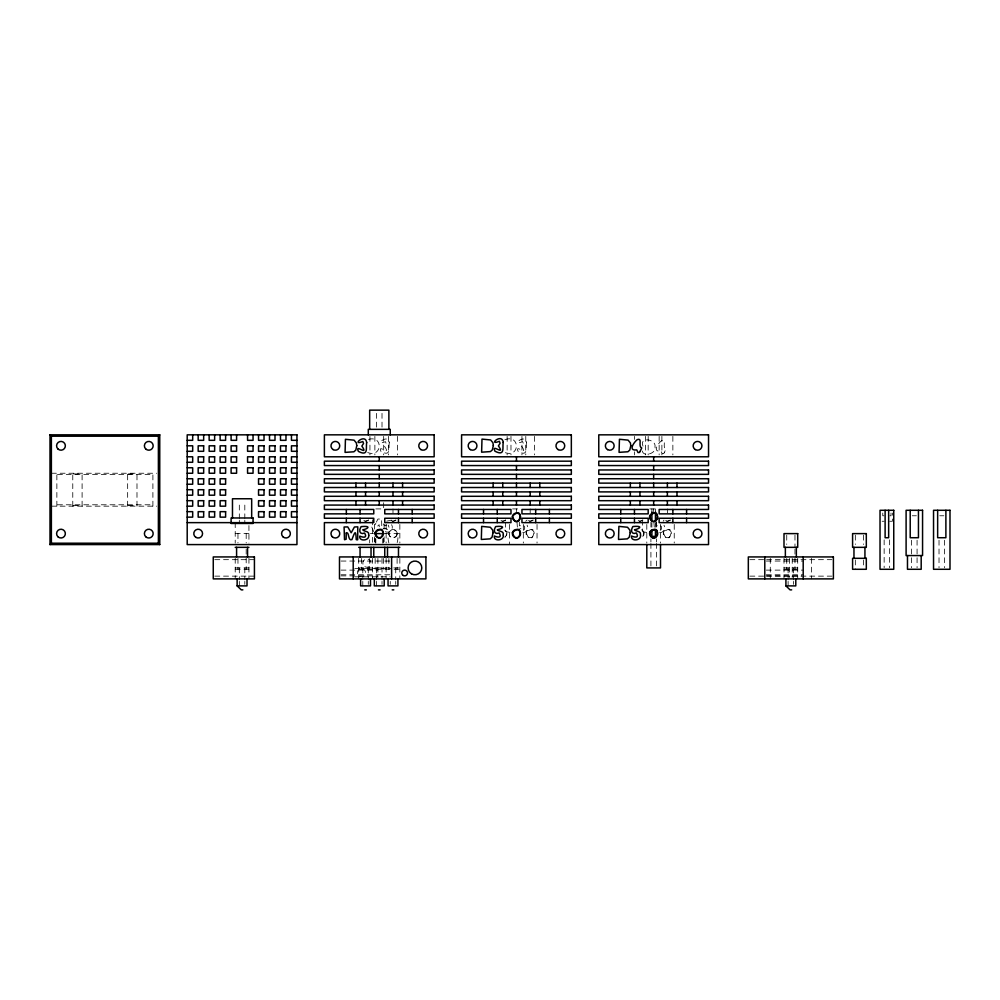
<?xml version="1.0" encoding="UTF-8"?>
<svg xmlns="http://www.w3.org/2000/svg" width="1000" height="1000" viewBox="0 0 1000 1000"><rect width="100%" height="100%" fill="white"/><g stroke="black" fill="none" stroke-linecap="round" stroke-linejoin="round"><path stroke-width="0.75" stroke-dasharray="5 3.75" d="M239.325 518.825L239.325 501.85M244.812 518.825L244.812 501.85M376.525 427.113L376.525 413.225M382.013 427.113L382.013 413.225M517.362 527.075L517.038 522.6M654.275 527.137L653.938 522.663M519.338 521.888L519.362 525.8L523.675 525.562C525.625 526.75 524.763 531.112 522.15 530.225M656.237 521.962L656.263 525.862L660.588 525.625C662.8 526.9 661.287 531.788 658.675 530.037M383.013 528.925C384.4 526.112 392.1 534.275 388.188 525.087M388.875 542.913C383.875 525.288 402.1 525.288 397.1 542.913M397.1 533.612A4.112 4.112 0 0 1 390.925 537.175A4.112 4.112 0 0 1 390.925 530.05A4.112 4.112 0 0 1 397.1 533.612C397.3 538.9 388.675 538.9 388.875 533.612M383.575 523.862L384.35 525.562L386.763 525.025M527.075 520.062L525.662 521.263M663.975 520.125L663.162 521.263M377.738 526.013L379.137 524.7L379.288 526.812M505.65 536.525L504.8 537.175A4.112 4.112 0 0 0 505.65 536.525L506.863 533.612L504.8 530.05A4.112 4.112 0 0 1 506.312 531.55M642.85 536.525L643.913 532.55L641 529.637A4.112 4.112 0 0 1 643.5 531.55M376.375 522.112L377.938 519.025L381.587 519.062L381.825 528.15M56.863 506.163L56.863 473.237M152.9 506.163L152.9 473.237M375.85 523.337L375.012 524.75M391.488 520.125L386.688 521.125M82.1 506.163L82.1 473.237M136.988 506.163L136.988 473.237M72.775 506.163L72.775 473.237M127.65 506.163L127.65 473.237M504.9 439.688C520.212 433.938 520.15 458.175 504.888 452.537M522.775 532.537C526.613 532.925 529.038 528.325 527.112 525.175M659.675 532.6C663.525 532.987 665.95 528.387 664.025 525.237M368.55 439.375C383.625 435.112 382.113 458.15 367.688 452.537M51.375 473.237L156.662 473.237M73.325 473.913L81.55 473.913M128.2 473.913L136.438 473.913M57.488 474.6L152.275 474.6M57.488 504.787L152.275 504.787M73.325 505.513L81.55 505.513M128.2 505.513L136.438 505.513M51.375 506.163L156.662 506.163M375.838 508.913L382.7 508.913M512.587 508.913L520.35 508.913M649.775 508.913L657.675 508.913M883.975 515.775L882.775 515.775L882.775 513.038M889.8 515.775L891 515.775L891 513.038M912.275 515.775L916.388 515.775M939.712 515.775L943.825 515.775M882.138 521.263L884.15 521.263M889.638 521.263L892.375 521.263L892.375 513.038M509.837 532.375L505.55 531.6L505.487 520.112M646.737 532.438L642.463 531.675M235.212 533.612L248.938 533.612M370.4 533.612L373.325 533.612M385.213 533.612L399.85 533.612M214.788 559.675L254.425 559.675M749.85 559.675L765.088 559.675M766.612 559.675L789.488 559.675M792.225 559.675L831.862 559.675M341.012 561.05L391.613 561.05M766.325 561.05L803.2 561.05M235.212 567.913L248.938 567.913M358.688 567.913L389.562 567.913M393.7 567.913L399.85 567.913M784 567.913L797.712 567.913M354.738 568.6L391.613 568.6M235.212 569.288L248.938 569.288M358.688 569.288L391.213 569.288M394.05 569.288L399.85 569.288M784 569.288L797.712 569.288M341.012 570.112L377.9 570.112M766.325 570.112L803.2 570.112M341.012 574.775L391.613 574.775M766.325 574.775L803.2 574.775M341.012 575.875L377.9 575.875M766.325 575.875L801.663 575.875M214.788 576.138L254.425 576.138M749.85 576.138L765.088 576.138M766.612 576.138L789.488 576.138M792.225 576.138L831.862 576.138M354.738 576.825L390.075 576.825M519.788 528.312L520.988 528.862M385.238 531.725C389.513 533.688 394.162 528.787 391.625 524.7M373.738 531.7L370.838 524.8M944.513 540.237L944.513 567.75M939.025 540.237L939.025 567.75M917.075 540.237L917.075 567.75M911.587 540.237L911.587 567.75M889.638 539.85L889.638 567.75M884.15 539.85L884.15 567.75M863.562 535.163L863.562 544.475M863.562 559.975L863.562 567.737M855.337 535.163L855.337 544.475M855.337 559.975L855.337 569.288M811.438 558.4L811.438 578.888M797.712 558.312L797.712 578.888M794.975 535.163L794.975 547.575M794.975 549.125L794.975 569.288M793.6 567.913L793.6 579.888M793.6 581.388L793.6 584.388M792.225 558.4L792.225 577.425M789.488 558.4L789.488 577.425M788.112 567.913L788.112 579.888M788.112 581.388L788.112 585.887M786.737 535.163L786.737 544.475M786.737 558.425L786.737 569.288M784 558.312L784 578.888M770.275 558.4L770.275 578.888M674.237 524.425L674.237 543.038M672.862 436.375L672.862 454.9M667.375 508.913L667.375 513.038M661.888 436.375L661.888 454.9M660.512 524.425L660.512 543.075M659.15 436.375L659.15 454.9M656.4 522.05L656.4 528.162M656.4 538.862L656.4 541.925M656.4 543.45L656.4 566.388M655.438 508.913L655.438 511.962M655.438 522.638L655.438 527.212M653.662 508.913L653.662 511.662M651.888 508.913L651.888 511.962M651.888 522.638L651.888 527.212M650.913 522.05L650.913 528.162M650.913 538.862L650.913 541.925M650.913 543.45L650.913 566.388M648.175 436.375L648.175 454.9M646.8 524.425L646.8 543.075M645.425 436.375L645.425 454.9M643 446.15C638.875 436.287 656.513 439.25 654.987 446.775C657.1 454.8 638.663 458.038 643 447.688M642.387 520.175L642.387 530.913M634.45 436.375L634.45 439.462M634.45 451.812L634.45 454.9M537.038 524.425L537.038 543.038M534.575 436.375L534.575 454.9M530.188 508.913L530.188 513.038M525.788 436.375L525.788 454.9M523.325 524.425L523.325 543.038M521.95 436.375L521.95 454.9M516.462 508.913L516.462 511.662M510.975 436.375L510.975 454.9M509.6 524.425L509.6 544.587M507.137 436.375L507.137 454.9M399.85 524.425L399.85 543.038M399.85 558.312L399.85 578.888M397.375 436.375L397.375 454.9M397.1 558.425L397.1 569.288M395.737 567.913L395.737 579.888M395.737 581.388L395.737 584.388M392.987 508.913L392.987 513.038M390.25 581.388L390.25 584.388M388.875 558.425L388.875 569.288M388.6 436.375L388.6 454.9M386.125 524.425L386.125 543.038M386.125 558.312L386.125 578.888M384.125 524.425L384.125 529.075M384.125 536.838L384.125 543.038M383.663 436.375L383.663 454.9M383.663 502.75L383.663 508.913M383.387 538.263L383.387 542.913M383.387 558.425L383.387 569.288M382.7 538.763L382.7 543.138M382.013 558.4L382.013 579.888M382.013 581.388L382.013 584.388M377.9 558.4L377.9 577.425M376.525 567.913L376.525 579.888M376.525 581.388L376.525 585.887M375.838 538.763L375.838 543.138M375.15 538.263L375.15 542.913M375.15 558.425L375.15 569.288M374.875 436.375L374.875 454.9M374.412 524.425L374.412 529.075M374.412 536.838L374.412 543.038M372.413 519.775L372.413 544.587M372.413 558.312L372.413 578.888M369.938 436.375L369.938 454.9M369.663 539.812L369.663 542.913M369.663 558.425L369.663 569.288M368.288 567.913L368.288 579.888M368.288 581.388L368.288 584.388M362.8 567.913L362.8 579.888M362.8 581.388L362.8 585.887M361.438 558.425L361.438 569.288M358.688 558.312L358.688 578.888M248.938 525.562L248.938 543.125M248.938 558.312L248.938 578.888M246.188 533.612L246.188 542.913M246.188 549.125L246.188 569.288M244.812 520.375L244.812 523.462M244.812 567.913L244.812 579.888M244.812 581.388L244.812 584.388M239.325 520.375L239.325 523.462M239.325 567.913L239.325 579.888M239.325 581.388L239.325 585.887M237.963 533.612L237.963 542.913M237.963 558.425L237.963 569.288M235.212 522.638L235.212 543.125M235.212 558.312L235.212 578.888M506.725 532.55A4.112 4.112 0 0 1 506.312 535.675M643.913 532.55A4.112 4.112 0 0 1 643.5 535.675M389.3 442.762C388.275 447.9 391.525 456.938 381.037 451.6C376.987 443.188 391.8 457.05 384.475 446.262L386.175 443.638L385.462 441.662C373.288 446.45 388.075 432.725 389.3 442.762M526.5 442.762C525.462 447.9 528.725 456.938 518.237 451.6C514.188 443.188 529 457.05 521.675 446.262L523.375 443.638L522.663 441.662C510.475 446.45 525.262 432.725 526.5 442.762M664.362 452.413L663.775 453.612L662.188 453.7L660.925 451.05C652.275 452.325 657.6 443.975 661.413 440.775C667.163 438.663 661.875 447.587 665.925 449.125L664.362 452.413M526.213 532.55C531.812 550.425 540 519.862 526.213 532.55M663.4 532.55C669.013 550.425 677.2 519.862 663.4 532.55M368.462 520.062L365.55 521.263L362.638 520.062A4.112 4.112 0 0 0 368.462 520.062M395.9 520.062L392.987 521.263L390.075 520.062A4.112 4.112 0 0 0 395.9 520.062M505.65 520.062L502.75 521.263L499.837 520.062A4.112 4.112 0 0 0 505.65 520.062M533.088 520.062L530.188 521.263L527.275 520.062A4.112 4.112 0 0 0 533.088 520.062M642.85 520.062L639.938 521.263L637.025 520.062A4.112 4.112 0 0 0 642.85 520.062M670.288 520.062L667.375 521.263L664.463 520.062A4.112 4.112 0 0 0 670.288 520.062M528.125 537.175A4.112 4.112 0 0 0 534.3 533.612A4.112 4.112 0 0 0 528.125 530.05A4.112 4.112 0 0 0 528.125 537.175M364.862 566.675A4.112 4.112 0 0 0 371.037 563.112A4.112 4.112 0 0 0 364.862 559.55A4.112 4.112 0 0 0 364.862 566.675M359.375 576.275A4.112 4.112 0 0 0 365.55 572.712A4.112 4.112 0 0 0 359.375 569.15A4.112 4.112 0 0 0 359.375 576.275M665.325 537.175A4.112 4.112 0 0 0 671.5 533.612A4.112 4.112 0 0 0 665.325 530.05A4.112 4.112 0 0 0 665.325 537.175"/><path stroke-width="1.5" d="M232.475 517.975L232.475 498.762L251.675 498.762L251.675 517.975M369.663 429.35L369.663 410.138L388.875 410.138L388.875 429.35M512.487 516.087C518.1 533.962 526.287 503.4 512.487 516.087A4.112 4.112 0 0 0 512.9 519.212M649.688 516.087C655.288 533.962 663.475 503.4 649.688 516.087A4.112 4.112 0 0 0 650.1 519.212M50 544.587L51.375 543.212L51.375 436.2L50 434.837L159.75 434.837L159.75 544.587L50 544.587L50 434.837M51.375 436.2L158.387 436.2L159.75 434.837M187.2 440.325L192.688 440.325L192.688 434.837M296.95 440.325L291.462 440.325L291.462 434.837M187.2 445.812L192.688 445.812L192.688 451.3L187.2 451.3M296.95 445.812L291.462 445.812L291.462 451.3L296.95 451.3M187.2 456.788L192.688 456.788L192.688 462.275L187.2 462.275M296.95 456.788L291.462 456.788L291.462 462.275L296.95 462.275M187.2 467.762L192.688 467.762L192.688 473.25L187.2 473.25M296.95 467.762L291.462 467.762L291.462 473.25L296.95 473.25M187.2 478.738L192.688 478.738L192.688 484.225L187.2 484.225M296.95 478.738L291.462 478.738L291.462 484.225L296.95 484.225M187.2 489.712L192.688 489.712L192.688 495.2L187.2 495.2M296.95 489.712L291.462 489.712L291.462 495.2L296.95 495.2M187.2 500.688L192.688 500.688L192.688 506.175L187.2 506.175M296.95 500.688L291.462 500.688L291.462 506.175L296.95 506.175M187.2 511.662L192.688 511.662L192.688 517.15L187.2 517.15M296.95 511.662L291.462 511.662L291.462 517.15L296.95 517.15M187.2 522.638L296.95 522.638M374.412 533.612L384.125 533.612M51.375 543.212L158.387 543.212L159.75 544.587M235.212 547.337L248.938 547.337M358.688 547.337L399.85 547.337M237.138 578.888L237.138 585.887L247.013 585.887L247.013 578.888M785.913 578.888L785.913 585.887L795.788 585.887L795.788 578.888M242.862 589.862L241.287 589.862L237.138 585.887M364.762 589.862L366.337 589.862M378.475 589.862L380.062 589.862M392.2 589.862L393.775 589.862M791.65 589.862L790.062 589.862L785.913 585.887M945.888 510.288L945.888 537.725L937.65 537.725L937.65 510.288M921.188 555.562L921.188 569.288L907.475 569.288L907.475 555.562M918.45 510.288L918.45 537.725L910.212 537.725L910.212 510.288M888.662 510.288L888.662 537.725L885.113 537.725L885.113 510.288M864.938 547.337L864.938 558.312M853.962 547.337L853.962 558.312M803.2 556.938L803.2 578.888M796.338 547.337L796.338 556.938M785.362 547.337L785.362 556.938M764.788 556.938L764.788 578.888M686.587 509.462L686.587 513.862M686.587 518.25L686.587 522.638M676.988 483.125L676.988 487.512M676.988 491.9L676.988 496.3M676.988 500.688L676.988 505.075M672.862 509.462L672.862 513.862M672.862 518.25L672.862 522.638M667.375 483.125L667.375 487.512M667.375 491.9L667.375 496.3M667.375 500.688L667.375 505.075M660.512 544.625L660.512 567.913L646.8 567.913L646.8 544.625M655.438 511.962L655.438 521.112M655.438 530.262L655.438 536.362L651.888 536.362L651.888 530.262M653.662 456.788L653.662 461.175M653.662 465.562L653.662 469.95M653.662 474.35L653.662 478.738M653.662 483.125L653.662 487.512M653.662 491.9L653.662 496.3M653.662 500.688L653.662 505.075M651.888 511.962L651.888 521.112M639.938 483.125L639.938 487.512M639.938 491.9L639.938 496.3M639.938 500.688L639.938 505.075M634.45 509.462L634.45 513.862M634.45 518.25L634.45 522.638M630.337 483.125L630.337 487.512M630.337 491.9L630.337 496.3M630.337 500.688L630.337 505.075M620.737 509.462L620.737 513.862M620.737 518.25L620.737 522.638M549.388 509.462L549.388 513.862M549.388 518.25L549.388 522.638M539.788 483.125L539.788 487.512M539.788 491.9L539.788 496.3M539.788 500.688L539.788 505.075M535.675 509.462L535.675 513.862M535.675 518.25L535.675 522.638M530.188 483.125L530.188 487.512M530.188 491.9L530.188 496.3M530.188 500.688L530.188 505.075M516.462 456.788L516.462 461.175M516.462 465.562L516.462 469.95M516.462 474.35L516.462 478.738M516.462 483.125L516.462 487.512M516.462 491.9L516.462 496.3M516.462 500.688L516.462 505.075M502.75 483.125L502.75 487.512M502.75 491.9L502.75 496.3M502.75 500.688L502.75 505.075M497.25 509.462L497.25 513.862M497.25 518.25L497.25 522.638M493.137 483.125L493.137 487.512M493.137 491.9L493.137 496.3M493.137 500.688L493.137 505.075M483.537 509.462L483.537 513.862M483.537 518.25L483.537 522.638M412.2 509.462L412.2 513.862M412.2 518.25L412.2 522.638M402.587 483.125L402.587 487.512M402.587 491.9L402.587 496.3M402.587 500.688L402.587 505.075M398.475 509.462L398.475 513.862M398.475 518.25L398.475 522.638M398.475 547.337L398.475 556.938M397.925 578.888L397.925 585.887L388.05 585.887L388.05 578.888M392.987 483.125L392.987 487.512M392.987 491.9L392.987 496.3M392.987 500.688L392.987 505.075M391.613 556.938L391.613 578.888M390.25 434.837L390.25 429.35L368.288 429.35L368.288 434.837M387.5 547.337L387.5 556.938M384.75 547.337L384.75 556.938M384.212 578.888L384.212 585.887L374.325 585.887L374.325 578.888M379.263 456.788L379.263 461.175M379.263 465.562L379.263 469.95M379.263 474.35L379.263 478.738M379.263 483.125L379.263 487.512M379.263 491.9L379.263 496.3M379.263 500.688L379.263 505.075M373.775 547.337L373.775 556.938M371.037 547.337L371.037 556.938M370.487 578.888L370.487 585.887L360.613 585.887L360.613 578.888M365.55 483.125L365.55 487.512M365.55 491.9L365.55 496.3M365.55 500.688L365.55 505.075M360.062 509.462L360.062 513.862M360.062 518.25L360.062 522.638M360.062 547.337L360.062 556.938M355.95 483.125L355.95 487.512M355.95 491.9L355.95 496.3M355.95 500.688L355.95 505.075M353.2 556.938L353.2 578.888M346.337 509.462L346.337 513.862M346.337 518.25L346.337 522.638M285.975 434.837L285.975 440.325L280.487 440.325L280.487 434.837M275 434.837L275 440.325L269.513 440.325L269.513 434.837M264.025 434.837L264.025 440.325L258.538 440.325L258.538 434.837M253.05 434.837L253.05 440.325L247.562 440.325L247.562 434.837M247.562 547.337L247.562 556.938M236.588 434.837L236.588 440.325L231.1 440.325L231.1 434.837M236.588 547.337L236.588 556.938M225.613 434.837L225.613 440.325L220.125 440.325L220.125 434.837M214.638 434.837L214.638 440.325L209.15 440.325L209.15 434.837M203.663 434.837L203.663 440.325L198.175 440.325L198.175 434.837M158.387 436.2L158.387 543.212M520.438 516.087A4.112 4.112 0 0 1 520.025 519.212M519.375 520.062A4.112 4.112 0 0 1 513.55 520.062M512.9 515.087A4.112 4.112 0 0 1 520.025 515.087M657.638 516.087A4.112 4.112 0 0 1 657.225 519.212M656.575 520.062A4.112 4.112 0 0 1 650.75 520.062M650.1 515.087A4.112 4.112 0 0 1 657.225 515.087M346.25 533L346.125 539.212L344.513 539.738L344.087 527L347.762 526.9L351.175 532.812L354.425 526.987L357.775 526.825L357.7 539.763A2.163 2.163 0 0 1 356.238 539.6C355.8 530.288 355.238 530.588 351.938 539.6C347.75 541.462 349.3 531.05 346.25 533M356.788 445.662L355.8 450.075L353.925 451.788L345.075 452.388L345.438 439.3L354.075 440.163L356.35 442.925L356.788 445.662M493.338 445.45L492.35 449.875L490.475 451.575L481.625 452.188L481.987 439.1L490.625 439.963L492.9 442.713L493.338 445.45M493.05 532.737L492.05 537.163L490.188 538.862L481.325 539.462L481.688 526.375L490.325 527.25L492.612 530L493.05 532.737M630.8 445.625L629.8 450.05L627.925 451.75L619.075 452.35L619.438 439.263L628.075 440.125L630.363 442.887L630.8 445.625M630.237 532.737L629.25 537.163L627.375 538.862L618.525 539.462L618.888 526.375L627.525 527.25L629.8 530L630.237 532.737M366.688 442.6C365.65 447.738 368.913 456.775 358.425 451.438C354.375 443.025 369.188 456.887 361.863 446.1L363.562 443.475L362.85 441.512C350.675 446.287 365.45 432.575 366.688 442.6M503.237 442.4C502.2 447.537 505.462 456.575 494.975 451.238C490.925 442.825 505.737 456.688 498.413 445.9L500.1 443.275L499.387 441.3C487.212 446.087 502 432.362 503.237 442.4M368.75 535.2C369.725 540.913 358.75 541.888 359.725 536.087C362.413 537.263 367.887 538.775 364.675 533.05C360.262 534.913 358.338 531.362 360.875 526.925L361.275 526.613C371.438 525.625 368.425 528.713 362.762 529.85C363.988 531.85 369.613 530.612 368.75 535.2M503.325 535.112C504.3 540.825 493.325 541.8 494.3 536C496.987 537.175 502.463 538.688 499.25 532.962C494.837 534.837 492.912 531.275 495.45 526.838L495.85 526.525C506.012 525.538 503 528.625 497.337 529.763C498.55 531.763 504.188 530.525 503.325 535.112M640.525 535.112C641.5 540.825 630.513 541.8 631.487 536C634.188 537.175 639.65 538.688 636.45 532.962C632.025 534.837 630.112 531.275 632.638 526.838L633.038 526.525C643.213 525.538 640.2 528.625 634.525 529.763C635.75 531.763 641.388 530.525 640.525 535.112M640.175 451.25L639.587 452.45L638 452.537L636.737 449.9C628.088 451.163 633.413 442.825 637.225 439.625C642.975 437.5 637.688 446.425 641.737 447.962L640.175 451.25M375.288 532.55C380.9 550.425 389.087 519.862 375.288 532.55M512.487 532.55C518.1 550.425 526.287 519.862 512.487 532.55M649.688 532.55C655.288 550.425 663.475 519.862 649.688 532.55M296.95 434.837L187.2 434.837L187.2 544.587L296.95 544.587L296.95 434.837M434.15 434.837L324.387 434.837L324.387 456.788L434.15 456.788L434.15 434.837M571.337 434.837L461.587 434.837L461.587 456.788L571.337 456.788L571.337 434.837M708.538 434.837L598.775 434.837L598.775 456.788L708.538 456.788L708.538 434.837M203.663 445.812L198.175 445.812L198.175 451.3L203.663 451.3L203.663 445.812M214.638 445.812L209.15 445.812L209.15 451.3L214.638 451.3L214.638 445.812M225.613 445.812L220.125 445.812L220.125 451.3L225.613 451.3L225.613 445.812M236.588 445.812L231.1 445.812L231.1 451.3L236.588 451.3L236.588 445.812M253.05 445.812L247.562 445.812L247.562 451.3L253.05 451.3L253.05 445.812M264.025 445.812L258.538 445.812L258.538 451.3L264.025 451.3L264.025 445.812M275 445.812L269.513 445.812L269.513 451.3L275 451.3L275 445.812M285.975 445.812L280.487 445.812L280.487 451.3L285.975 451.3L285.975 445.812M203.663 456.788L198.175 456.788L198.175 462.275L203.663 462.275L203.663 456.788M214.638 456.788L209.15 456.788L209.15 462.275L214.638 462.275L214.638 456.788M225.613 456.788L220.125 456.788L220.125 462.275L225.613 462.275L225.613 456.788M236.588 456.788L231.1 456.788L231.1 462.275L236.588 462.275L236.588 456.788M253.05 456.788L247.562 456.788L247.562 462.275L253.05 462.275L253.05 456.788M264.025 456.788L258.538 456.788L258.538 462.275L264.025 462.275L264.025 456.788M275 456.788L269.513 456.788L269.513 462.275L275 462.275L275 456.788M285.975 456.788L280.487 456.788L280.487 462.275L285.975 462.275L285.975 456.788M434.15 461.175L324.387 461.175L324.387 465.562L434.15 465.562L434.15 461.175M571.337 461.175L461.587 461.175L461.587 465.562L571.337 465.562L571.337 461.175M708.538 461.175L598.775 461.175L598.775 465.562L708.538 465.562L708.538 461.175M203.663 467.762L198.175 467.762L198.175 473.25L203.663 473.25L203.663 467.762M214.638 467.762L209.15 467.762L209.15 473.25L214.638 473.25L214.638 467.762M225.613 467.762L220.125 467.762L220.125 473.25L225.613 473.25L225.613 467.762M236.588 467.762L231.1 467.762L231.1 473.25L236.588 473.25L236.588 467.762M253.05 467.762L247.562 467.762L247.562 473.25L253.05 473.25L253.05 467.762M264.025 467.762L258.538 467.762L258.538 473.25L264.025 473.25L264.025 467.762M275 467.762L269.513 467.762L269.513 473.25L275 473.25L275 467.762M285.975 467.762L280.487 467.762L280.487 473.25L285.975 473.25L285.975 467.762M434.15 469.95L324.387 469.95L324.387 474.35L434.15 474.35L434.15 469.95M571.337 469.95L461.587 469.95L461.587 474.35L571.337 474.35L571.337 469.95M708.538 469.95L598.775 469.95L598.775 474.35L708.538 474.35L708.538 469.95M203.663 478.738L198.175 478.738L198.175 484.225L203.663 484.225L203.663 478.738M214.638 478.738L209.15 478.738L209.15 484.225L214.638 484.225L214.638 478.738M225.613 478.738L220.125 478.738L220.125 484.225L225.613 484.225L225.613 478.738M264.025 478.738L258.538 478.738L258.538 484.225L264.025 484.225L264.025 478.738M275 478.738L269.513 478.738L269.513 484.225L275 484.225L275 478.738M285.975 478.738L280.487 478.738L280.487 484.225L285.975 484.225L285.975 478.738M434.15 478.738L324.387 478.738L324.387 483.125L434.15 483.125L434.15 478.738M571.337 478.738L461.587 478.738L461.587 483.125L571.337 483.125L571.337 478.738M708.538 478.738L598.775 478.738L598.775 483.125L708.538 483.125L708.538 478.738M434.15 487.512L324.387 487.512L324.387 491.9L434.15 491.9L434.15 487.512M571.337 487.512L461.587 487.512L461.587 491.9L571.337 491.9L571.337 487.512M708.538 487.512L598.775 487.512L598.775 491.9L708.538 491.9L708.538 487.512M203.663 489.712L198.175 489.712L198.175 495.2L203.663 495.2L203.663 489.712M214.638 489.712L209.15 489.712L209.15 495.2L214.638 495.2L214.638 489.712M225.613 489.712L220.125 489.712L220.125 495.2L225.613 495.2L225.613 489.712M264.025 489.712L258.538 489.712L258.538 495.2L264.025 495.2L264.025 489.712M275 489.712L269.513 489.712L269.513 495.2L275 495.2L275 489.712M285.975 489.712L280.487 489.712L280.487 495.2L285.975 495.2L285.975 489.712M434.15 496.3L324.387 496.3L324.387 500.688L434.15 500.688L434.15 496.3M571.337 496.3L461.587 496.3L461.587 500.688L571.337 500.688L571.337 496.3M708.538 496.3L598.775 496.3L598.775 500.688L708.538 500.688L708.538 496.3M203.663 500.688L198.175 500.688L198.175 506.175L203.663 506.175L203.663 500.688M214.638 500.688L209.15 500.688L209.15 506.175L214.638 506.175L214.638 500.688M225.613 500.688L220.125 500.688L220.125 506.175L225.613 506.175L225.613 500.688M264.025 500.688L258.538 500.688L258.538 506.175L264.025 506.175L264.025 500.688M275 500.688L269.513 500.688L269.513 506.175L275 506.175L275 500.688M285.975 500.688L280.487 500.688L280.487 506.175L285.975 506.175L285.975 500.688M434.15 505.075L324.387 505.075L324.387 509.462L373.775 509.462L373.775 513.862L324.387 513.862L324.387 518.25L373.775 518.25L373.775 522.638L324.387 522.638L324.387 544.587L434.15 544.587L434.15 522.638L384.75 522.638L384.75 518.25L434.15 518.25L434.15 513.862L384.75 513.862L384.75 509.462L434.15 509.462L434.15 505.075M571.337 505.075L461.587 505.075L461.587 509.462L510.975 509.462L510.975 513.862L461.587 513.862L461.587 518.25L510.975 518.25L510.975 522.638L461.587 522.638L461.587 544.587L571.337 544.587L571.337 522.638L521.95 522.638L521.95 518.25L571.337 518.25L571.337 513.862L521.95 513.862L521.95 509.462L571.337 509.462L571.337 505.075M708.538 505.075L598.775 505.075L598.775 509.462L648.175 509.462L648.175 513.862L598.775 513.862L598.775 518.25L648.175 518.25L648.175 522.638L598.775 522.638L598.775 544.587L708.538 544.587L708.538 522.638L659.15 522.638L659.15 518.25L708.538 518.25L708.538 513.862L659.15 513.862L659.15 509.462L708.538 509.462L708.538 505.075M893.75 510.288L880.025 510.288L880.025 569.288L893.75 569.288L893.75 510.288M922.562 510.288L906.1 510.288L906.1 555.562L922.562 555.562L922.562 510.288M950 510.288L933.538 510.288L933.538 569.288L950 569.288L950 510.288M203.663 511.662L198.175 511.662L198.175 517.15L203.663 517.15L203.663 511.662M214.638 511.662L209.15 511.662L209.15 517.15L214.638 517.15L214.638 511.662M225.613 511.662L220.125 511.662L220.125 517.15L225.613 517.15L225.613 511.662M264.025 511.662L258.538 511.662L258.538 517.15L264.025 517.15L264.025 511.662M275 511.662L269.513 511.662L269.513 517.15L275 517.15L275 511.662M285.975 511.662L280.487 511.662L280.487 517.15L285.975 517.15L285.975 511.662M253.05 517.975L231.1 517.975L231.1 523.462L253.05 523.462L253.05 517.975M797.712 533.612L784 533.612L784 547.337L797.712 547.337L797.712 533.612M866.312 533.612L852.588 533.612L852.588 547.337L866.312 547.337L866.312 533.612M254.425 556.938L213.263 556.938L213.263 578.888L254.425 578.888L254.425 556.938M425.913 556.938L339.487 556.938L339.487 578.888L425.913 578.888L425.913 556.938M833.388 556.938L748.325 556.938L748.325 578.888L833.388 578.888L833.388 556.938M866.312 558.312L852.588 558.312L852.588 569.288L866.312 569.288L866.312 558.312M558.175 449.613A4.387 4.387 0 0 0 564.75 445.812A4.387 4.387 0 0 0 558.175 442A4.387 4.387 0 0 0 558.175 449.613M470.363 449.613A4.387 4.387 0 0 0 476.95 445.812A4.387 4.387 0 0 0 470.363 442A4.387 4.387 0 0 0 470.363 449.613M469.462 536.712A4.387 4.387 0 0 0 476.8 534.75A4.387 4.387 0 0 0 471.425 529.375A4.387 4.387 0 0 0 469.462 536.712M558.175 537.413A4.387 4.387 0 0 0 564.75 533.612A4.387 4.387 0 0 0 558.175 529.812A4.387 4.387 0 0 0 558.175 537.413M513.55 536.525A4.112 4.112 0 0 0 520.438 534.675A4.112 4.112 0 0 0 515.4 529.637A4.112 4.112 0 0 0 513.55 536.525M420.975 449.613A4.387 4.387 0 0 0 427.562 445.812A4.387 4.387 0 0 0 420.975 442A4.387 4.387 0 0 0 420.975 449.613M333.175 449.613A4.387 4.387 0 0 0 339.75 445.812A4.387 4.387 0 0 0 333.175 442A4.387 4.387 0 0 0 333.175 449.613M332.262 536.712A4.387 4.387 0 0 0 339.613 534.75A4.387 4.387 0 0 0 334.225 529.375A4.387 4.387 0 0 0 332.262 536.712M420.975 537.413A4.387 4.387 0 0 0 427.562 533.612A4.387 4.387 0 0 0 420.975 529.812A4.387 4.387 0 0 0 420.975 537.413M695.362 449.613A4.387 4.387 0 0 0 701.95 445.812A4.387 4.387 0 0 0 695.362 442A4.387 4.387 0 0 0 695.362 449.613M607.562 449.613A4.387 4.387 0 0 0 614.15 445.812A4.387 4.387 0 0 0 607.562 442A4.387 4.387 0 0 0 607.562 449.613M607.562 537.413A4.387 4.387 0 0 0 614.15 533.612A4.387 4.387 0 0 0 607.562 529.812A4.387 4.387 0 0 0 607.562 537.413M695.362 537.413A4.387 4.387 0 0 0 701.95 533.612A4.387 4.387 0 0 0 695.362 529.812A4.387 4.387 0 0 0 695.362 537.413M650.75 536.525A4.112 4.112 0 0 0 657.638 534.675A4.112 4.112 0 0 0 652.588 529.637A4.112 4.112 0 0 0 650.75 536.525M376.362 536.525A4.112 4.112 0 0 0 383.25 534.675A4.112 4.112 0 0 0 378.2 529.637A4.112 4.112 0 0 0 376.362 536.525M403.212 575.487A2.875 2.875 0 0 0 407.525 572.987A2.875 2.875 0 0 0 403.212 570.487A2.875 2.875 0 0 0 403.212 575.487M411.512 573.85A6.863 6.863 0 0 0 421.8 567.913A6.863 6.863 0 0 0 411.512 561.975A6.863 6.863 0 0 0 411.512 573.85M57.875 448.913A4.387 4.387 0 0 0 65.213 446.95A4.387 4.387 0 0 0 59.837 441.562A4.387 4.387 0 0 0 57.875 448.913M145.675 448.913A4.387 4.387 0 0 0 153.025 446.95A4.387 4.387 0 0 0 147.65 441.562A4.387 4.387 0 0 0 145.675 448.913M57.875 536.712A4.387 4.387 0 0 0 65.213 534.75A4.387 4.387 0 0 0 59.837 529.375A4.387 4.387 0 0 0 57.875 536.712M145.675 536.712A4.387 4.387 0 0 0 153.025 534.75A4.387 4.387 0 0 0 147.65 529.375A4.387 4.387 0 0 0 145.675 536.712M195.975 537.413A4.387 4.387 0 0 0 202.562 533.612A4.387 4.387 0 0 0 195.975 529.812A4.387 4.387 0 0 0 195.975 537.413M282.875 536.712A4.387 4.387 0 0 0 290.212 534.75A4.387 4.387 0 0 0 284.837 529.375A4.387 4.387 0 0 0 282.875 536.712"/></g></svg>
